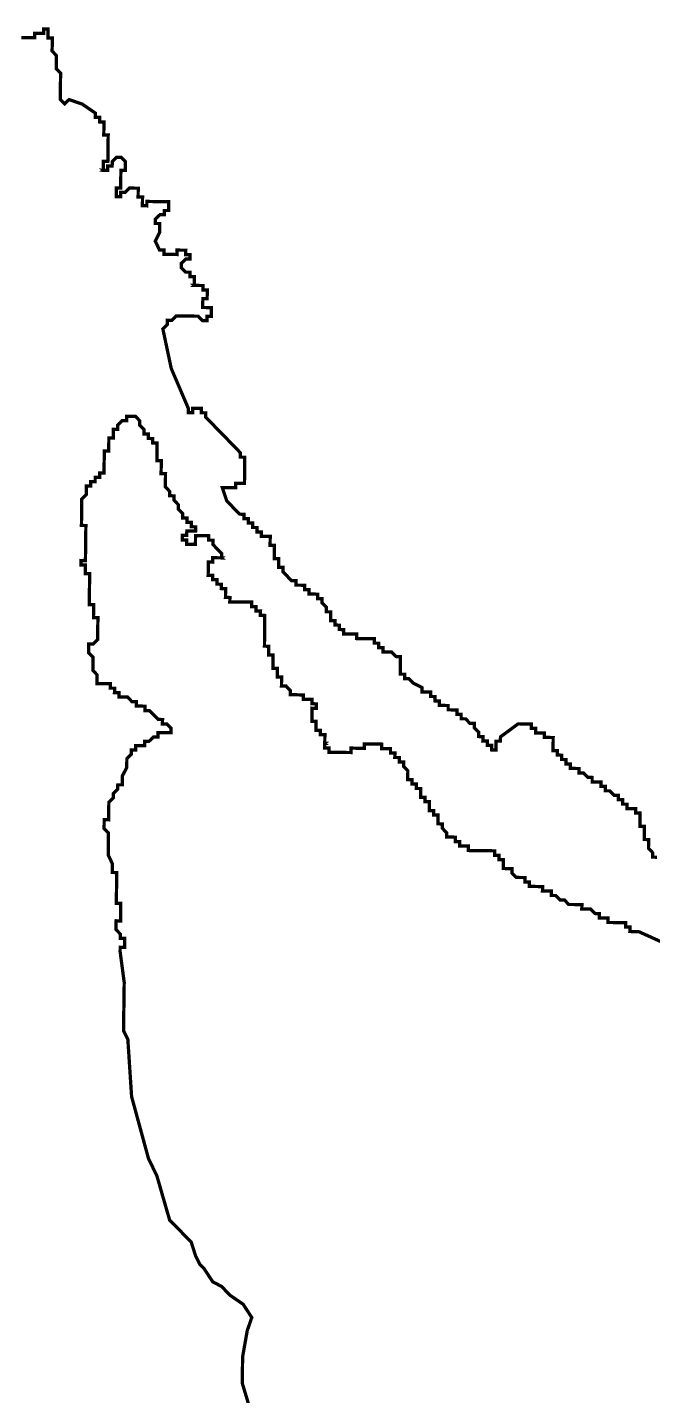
# Model space of a CAD drawing. Header units: metres. Extents: x 257673 to 289848, y 2129691 to 2228029.
# Drawn here: x 262574 to 263140, y 2159916 to 2161155 of the extents above; entities that cross this region are included whole.
import ezdxf

# ---------------------------------------------------------------- set-up
doc = ezdxf.new("R2010")
doc.units = ezdxf.units.M
doc.header["$MEASUREMENT"] = 0
doc.layers.add('HAZARDS LINE', color=1, linetype='Continuous')

msp = doc.modelspace()

# ---------------------------------------------------------------- linework, layer by layer
at = {"layer": 'HAZARDS LINE', "lineweight": 18}
msp.add_lwpolyline([(262569, 2161146.2, 2.98, 2.98, 0), (262573, 2161146.2, 2.98, 2.98, 0), (262577, 2161146.1, 2.98, 2.98, 0), (262581, 2161146.1, 2.98, 2.98, 0), (262581, 2161150.1, 2.98, 2.98, 0), (262585, 2161150, 2.98, 2.98, 0), (262589, 2161150, 2.98, 2.98, 0), (262589, 2161153.9, 2.98, 2.98, 0), (262593, 2161153.9, 2.98, 2.98, 0), (262592.9, 2161149.9, 2.98, 2.98, 0), (262592.9, 2161145.9, 2.98, 2.98, 0), (262596.9, 2161145.9, 2.98, 2.98, 0), (262596.8, 2161141.9, 2.98, 2.98, 0), (262596.8, 2161137.9, 2.98, 2.98, 0), (262596.7, 2161134, 2.98, 2.98, 0), (262600.7, 2161129.9, 2.98, 2.98, 0), (262600.6, 2161126, 2.98, 2.98, 0), (262600.6, 2161122, 2.98, 2.98, 0), (262600.5, 2161118, 2.98, 2.98, 0), (262604.4, 2161114, 2.98, 2.98, 0), (262604.1, 2161090.1, 2.98, 2.98, 0), (262608.1, 2161086.1, 2.98, 2.98, 0), (262612.1, 2161090, 2.98, 2.98, 0), (262624, 2161085.9, 2.98, 2.98, 0), (262635.8, 2161077.8, 2.98, 2.98, 0), (262635.8, 2161073.8, 2.98, 2.98, 0), (262639.7, 2161073.8, 2.98, 2.98, 0), (262639.7, 2161069.8, 2.98, 2.98, 0), (262643.7, 2161069.7, 2.98, 2.98, 0), (262643.5, 2161057.8, 2.98, 2.98, 0), (262647.5, 2161057.8, 2.98, 2.98, 0), (262647.2, 2161033.9, 2.98, 2.98, 0), (262643.2, 2161034, 2.98, 2.98, 0), (262643.1, 2161026, 2.98, 2.98, 0), (262647.1, 2161026, 2.98, 2.98, 0), (262647.1, 2161029.9, 2.98, 2.98, 0), (262651.1, 2161029.9, 2.98, 2.98, 0), (262651.2, 2161033.9, 2.98, 2.98, 0), (262655.2, 2161037.8, 2.98, 2.98, 0), (262659.2, 2161037.7, 2.98, 2.98, 0), (262663.1, 2161033.7, 2.98, 2.98, 0), (262663, 2161025.8, 2.98, 2.98, 0), (262659, 2161025.8, 2.98, 2.98, 0), (262658.8, 2161009.9, 2.98, 2.98, 0), (262654.9, 2161010, 2.98, 2.98, 0), (262654.8, 2161002, 2.98, 2.98, 0), (262658.7, 2161002, 2.98, 2.98, 0), (262658.8, 2161005.9, 2.98, 2.98, 0), (262662.8, 2161005.9, 2.98, 2.98, 0), (262666.8, 2161009.8, 2.98, 2.98, 0), (262674.7, 2161009.7, 2.98, 2.98, 0), (262674.6, 2161001.8, 2.98, 2.98, 0), (262678.6, 2161001.7, 2.98, 2.98, 0), (262678.5, 2160993.8, 2.98, 2.98, 0), (262682.5, 2160993.7, 2.98, 2.98, 0), (262682.5, 2160997.7, 2.98, 2.98, 0), (262702.4, 2160997.4, 2.98, 2.98, 0), (262702.3, 2160989.5, 2.98, 2.98, 0), (262698.3, 2160989.5, 2.98, 2.98, 0), (262698.3, 2160985.6, 2.98, 2.98, 0), (262694.3, 2160985.6, 2.98, 2.98, 0), (262690.3, 2160981.7, 2.98, 2.98, 0), (262690.3, 2160977.7, 2.98, 2.98, 0), (262694.2, 2160977.7, 2.98, 2.98, 0), (262694.1, 2160969.7, 2.98, 2.98, 0), (262690.1, 2160961.8, 2.98, 2.98, 0), (262693.9, 2160953.8, 2.98, 2.98, 0), (262697.9, 2160953.7, 2.98, 2.98, 0), (262697.9, 2160949.8, 2.98, 2.98, 0), (262709.8, 2160949.6, 2.98, 2.98, 0), (262709.8, 2160953.6, 2.98, 2.98, 0), (262717.8, 2160953.5, 2.98, 2.98, 0), (262717.7, 2160949.5, 2.98, 2.98, 0), (262721.7, 2160949.5, 2.98, 2.98, 0), (262721.7, 2160945.5, 2.98, 2.98, 0), (262717.7, 2160945.5, 2.98, 2.98, 0), (262713.7, 2160941.6, 2.98, 2.98, 0), (262713.6, 2160937.6, 2.98, 2.98, 0), (262717.5, 2160933.6, 2.98, 2.98, 0), (262721.5, 2160933.6, 2.98, 2.98, 0), (262721.5, 2160929.6, 2.98, 2.98, 0), (262725.5, 2160929.5, 2.98, 2.98, 0), (262725.4, 2160921.6, 2.98, 2.98, 0), (262733.3, 2160921.5, 2.98, 2.98, 0), (262733.3, 2160917.5, 2.98, 2.98, 0), (262737.2, 2160917.5, 2.98, 2.98, 0), (262737.1, 2160909.5, 2.98, 2.98, 0), (262733.2, 2160909.6, 2.98, 2.98, 0), (262733.1, 2160901.6, 2.98, 2.98, 0), (262741, 2160901.5, 2.98, 2.98, 0), (262740.9, 2160893.6, 2.98, 2.98, 0), (262736.9, 2160893.6, 2.98, 2.98, 0), (262736.9, 2160889.6, 2.98, 2.98, 0), (262732.9, 2160889.7, 2.98, 2.98, 0), (262729, 2160893.7, 2.98, 2.98, 0), (262709.1, 2160894, 2.98, 2.98, 0), (262705.1, 2160890, 2.98, 2.98, 0), (262701.1, 2160890.1, 2.98, 2.98, 0), (262701.1, 2160886.1, 2.98, 2.98, 0), (262697, 2160882.2, 2.98, 2.98, 0), (262704.6, 2160846.3, 2.98, 2.98, 0), (262720, 2160810.3, 2.98, 2.98, 0), (262720, 2160806.3, 2.98, 2.98, 0), (262723.9, 2160806.3, 2.98, 2.98, 0), (262724, 2160810.2, 2.98, 2.98, 0), (262731.9, 2160810.2, 2.98, 2.98, 0), (262731.9, 2160806.2, 2.98, 2.98, 0), (262735.9, 2160806.1, 2.98, 2.98, 0), (262735.8, 2160802.1, 2.98, 2.98, 0), (262739.8, 2160798.1, 2.98, 2.98, 0), (262743.7, 2160794.1, 2.98, 2.98, 0), (262747.6, 2160790.1, 2.98, 2.98, 0), (262755.5, 2160782, 2.98, 2.98, 0), (262759.4, 2160778, 2.98, 2.98, 0), (262763.3, 2160774, 2.98, 2.98, 0), (262767.2, 2160769.9, 2.98, 2.98, 0), (262767.2, 2160766, 2.98, 2.98, 0), (262771.2, 2160765.9, 2.98, 2.98, 0), (262770.9, 2160742.1, 2.98, 2.98, 0), (262762.9, 2160742.2, 2.98, 2.98, 0), (262762.9, 2160738.2, 2.98, 2.98, 0), (262750.9, 2160738.3, 2.98, 2.98, 0), (262754.8, 2160726.4, 2.98, 2.98, 0), (262762.6, 2160718.3, 2.98, 2.98, 0), (262766.6, 2160714.3, 2.98, 2.98, 0), (262770.5, 2160714.2, 2.98, 2.98, 0), (262770.5, 2160710.3, 2.98, 2.98, 0), (262774.5, 2160710.2, 2.98, 2.98, 0), (262774.4, 2160706.2, 2.98, 2.98, 0), (262778.4, 2160706.2, 2.98, 2.98, 0), (262778.3, 2160702.2, 2.98, 2.98, 0), (262782.3, 2160702.2, 2.98, 2.98, 0), (262782.3, 2160698.2, 2.98, 2.98, 0), (262786.2, 2160698.1, 2.98, 2.98, 0), (262786.2, 2160694.1, 2.98, 2.98, 0), (262794.2, 2160694.1, 2.98, 2.98, 0), (262794.1, 2160686.1, 2.98, 2.98, 0), (262798, 2160686.1, 2.98, 2.98, 0), (262797.9, 2160674.1, 2.98, 2.98, 0), (262801.9, 2160674.1, 2.98, 2.98, 0), (262801.8, 2160666.1, 2.98, 2.98, 0), (262805.7, 2160666.1, 2.98, 2.98, 0), (262805.7, 2160662.1, 2.98, 2.98, 0), (262809.6, 2160658.1, 2.98, 2.98, 0), (262813.5, 2160654, 2.98, 2.98, 0), (262817.5, 2160654, 2.98, 2.98, 0), (262817.5, 2160650, 2.98, 2.98, 0), (262825.4, 2160649.9, 2.98, 2.98, 0), (262825.4, 2160645.9, 2.98, 2.98, 0), (262829.4, 2160645.9, 2.98, 2.98, 0), (262829.3, 2160641.9, 2.98, 2.98, 0), (262837.3, 2160641.8, 2.98, 2.98, 0), (262837.2, 2160637.8, 2.98, 2.98, 0), (262841.2, 2160637.8, 2.98, 2.98, 0), (262841.1, 2160633.8, 2.98, 2.98, 0), (262845.1, 2160629.8, 2.98, 2.98, 0), (262845, 2160625.8, 2.98, 2.98, 0), (262849, 2160625.8, 2.98, 2.98, 0), (262848.9, 2160617.8, 2.98, 2.98, 0), (262852.9, 2160617.8, 2.98, 2.98, 0), (262852.8, 2160613.8, 2.98, 2.98, 0), (262856.8, 2160613.7, 2.98, 2.98, 0), (262856.7, 2160609.8, 2.98, 2.98, 0), (262860.7, 2160609.7, 2.98, 2.98, 0), (262860.7, 2160605.7, 2.98, 2.98, 0), (262872.6, 2160605.6, 2.98, 2.98, 0), (262872.6, 2160601.6, 2.98, 2.98, 0), (262888.5, 2160601.4, 2.98, 2.98, 0), (262888.4, 2160597.4, 2.98, 2.98, 0), (262892.4, 2160597.4, 2.98, 2.98, 0), (262892.3, 2160593.4, 2.98, 2.98, 0), (262896.3, 2160593.4, 2.98, 2.98, 0), (262896.3, 2160589.4, 2.98, 2.98, 0), (262904.2, 2160589.3, 2.98, 2.98, 0), (262908.1, 2160585.3, 2.98, 2.98, 0), (262912.1, 2160585.2, 2.98, 2.98, 0), (262911.9, 2160569.3, 2.98, 2.98, 0), (262915.9, 2160569.3, 2.98, 2.98, 0), (262915.9, 2160565.3, 2.98, 2.98, 0), (262919.8, 2160565.2, 2.98, 2.98, 0), (262923.8, 2160561.2, 2.98, 2.98, 0), (262931.7, 2160557.1, 2.98, 2.98, 0), (262931.6, 2160553.2, 2.98, 2.98, 0), (262939.6, 2160553.1, 2.98, 2.98, 0), (262939.5, 2160549.1, 2.98, 2.98, 0), (262943.5, 2160549, 2.98, 2.98, 0), (262943.4, 2160545.1, 2.98, 2.98, 0), (262947.4, 2160545, 2.98, 2.98, 0), (262947.4, 2160541, 2.98, 2.98, 0), (262955.3, 2160540.9, 2.98, 2.98, 0), (262955.3, 2160537, 2.98, 2.98, 0), (262963.2, 2160536.9, 2.98, 2.98, 0), (262963.2, 2160532.9, 2.98, 2.98, 0), (262967.1, 2160532.9, 2.98, 2.98, 0), (262967.1, 2160528.9, 2.98, 2.98, 0), (262971.1, 2160528.8, 2.98, 2.98, 0), (262975, 2160524.8, 2.98, 2.98, 0), (262979, 2160524.8, 2.98, 2.98, 0), (262978.9, 2160520.8, 2.98, 2.98, 0), (262982.9, 2160516.7, 2.98, 2.98, 0), (262982.8, 2160512.8, 2.98, 2.98, 0), (262986.8, 2160512.7, 2.98, 2.98, 0), (262986.7, 2160508.7, 2.98, 2.98, 0), (262990.7, 2160508.7, 2.98, 2.98, 0), (262990.7, 2160504.7, 2.98, 2.98, 0), (262994.6, 2160504.7, 2.98, 2.98, 0), (262994.6, 2160500.7, 2.98, 2.98, 0), (262998.6, 2160500.6, 2.98, 2.98, 0), (262998.7, 2160508.6, 2.98, 2.98, 0), (263002.6, 2160508.6, 2.98, 2.98, 0), (263002.7, 2160512.5, 2.98, 2.98, 0), (263018.7, 2160524.3, 2.98, 2.98, 0), (263030.7, 2160524.1, 2.98, 2.98, 0), (263030.6, 2160520.1, 2.98, 2.98, 0), (263034.6, 2160520.1, 2.98, 2.98, 0), (263034.5, 2160516.1, 2.98, 2.98, 0), (263042.5, 2160516, 2.98, 2.98, 0), (263042.4, 2160512, 2.98, 2.98, 0), (263050.4, 2160511.9, 2.98, 2.98, 0), (263050.3, 2160500, 2.98, 2.98, 0), (263054.2, 2160500, 2.98, 2.98, 0), (263054.2, 2160496, 2.98, 2.98, 0), (263058.2, 2160495.9, 2.98, 2.98, 0), (263058.1, 2160492, 2.98, 2.98, 0), (263062.1, 2160491.9, 2.98, 2.98, 0), (263062, 2160487.9, 2.98, 2.98, 0), (263066, 2160487.9, 2.98, 2.98, 0), (263066, 2160483.9, 2.98, 2.98, 0), (263073.9, 2160483.8, 2.98, 2.98, 0), (263073.9, 2160479.8, 2.98, 2.98, 0), (263077.8, 2160479.8, 2.98, 2.98, 0), (263081.8, 2160475.8, 2.98, 2.98, 0), (263085.7, 2160475.7, 2.98, 2.98, 0), (263085.7, 2160471.7, 2.98, 2.98, 0), (263093.7, 2160471.6, 2.98, 2.98, 0), (263093.6, 2160467.7, 2.98, 2.98, 0), (263097.6, 2160467.6, 2.98, 2.98, 0), (263097.5, 2160463.6, 2.98, 2.98, 0), (263101.5, 2160463.6, 2.98, 2.98, 0), (263105.4, 2160459.6, 2.98, 2.98, 0), (263109.4, 2160459.5, 2.98, 2.98, 0), (263109.4, 2160455.5, 2.98, 2.98, 0), (263113.3, 2160455.5, 2.98, 2.98, 0), (263113.3, 2160451.5, 2.98, 2.98, 0), (263117.3, 2160451.5, 2.98, 2.98, 0), (263117.2, 2160447.5, 2.98, 2.98, 0), (263125.2, 2160447.4, 2.98, 2.98, 0), (263125.1, 2160443.4, 2.98, 2.98, 0), (263129.1, 2160443.4, 2.98, 2.98, 0), (263128.9, 2160431.4, 2.98, 2.98, 0), (263132.9, 2160431.4, 2.98, 2.98, 0), (263132.8, 2160419.5, 2.98, 2.98, 0), (263136.8, 2160419.4, 2.98, 2.98, 0), (263136.7, 2160411.5, 2.98, 2.98, 0), (263140.6, 2160407.4, 2.98, 2.98, 0), (263140.5, 2160403.5, 2.98, 2.98, 0), (263144.5, 2160403.4, 2.98, 2.98, 0)], format="xyseb", dxfattribs=at)
at = {"layer": 'HAZARDS LINE', "lineweight": 18, "const_width": 2.98}
for points in [[(262639.1, 2161026.1), (262643.1, 2161026)], [(262721.4, 2160921.6), (262725.4, 2160921.6)], [(262754.1, 2160674.7), (262750.2, 2160674.7)], [(262847.5, 2160506.5), (262843.6, 2160506.5)]]:
    msp.add_lwpolyline(points, close=True, dxfattribs=at)
msp.add_lwpolyline([(262788, 2159862.9), (262768.9, 2159926.8), (262769.2, 2159950.6), (262773.4, 2159974.4), (262777.5, 2159986.3), (262769.7, 2159998.3), (262757.9, 2160006.4), (262750.1, 2160014.5), (262742.2, 2160018.6), (262734.3, 2160030.6), (262730.4, 2160034.6), (262726.5, 2160042.6), (262722.7, 2160054.6), (262714.9, 2160062.6), (262703.1, 2160074.7), (262691.6, 2160114.6), (262683.9, 2160130.6), (262668.7, 2160186.5), (262665.3, 2160238.3), (262661.4, 2160246.3), (262662, 2160290), (262658.3, 2160317.9), (262658.4, 2160321.9), (262662.4, 2160321.8), (262662.4, 2160329.8), (262658.5, 2160329.8), (262658.5, 2160333.8), (262654.6, 2160337.8), (262654.7, 2160345.8), (262658.7, 2160345.7), (262658.9, 2160361.6), (262654.9, 2160361.7), (262655.2, 2160389.5), (262651.2, 2160389.6), (262651.3, 2160397.5), (262647.5, 2160405.5), (262647.7, 2160425.4), (262643.8, 2160429.4), (262643.9, 2160437.4), (262647.9, 2160437.3), (262648.1, 2160453.2), (262652.1, 2160457.2), (262652.1, 2160461.1), (262656.1, 2160465.1), (262656.2, 2160469), (262660.2, 2160469), (262660.3, 2160476.9), (262664.3, 2160484.8), (262664.4, 2160492.8), (262668.5, 2160496.7), (262668.5, 2160500.7), (262672.5, 2160500.7), (262672.5, 2160504.6), (262680.5, 2160504.5), (262680.5, 2160508.5), (262684.5, 2160508.5), (262688.5, 2160512.4), (262692.5, 2160512.3), (262692.6, 2160516.3), (262704.5, 2160516.2), (262704.5, 2160520.2), (262700.6, 2160524.2), (262696.6, 2160524.2), (262696.7, 2160528.2), (262692.7, 2160528.3), (262684.9, 2160536.3), (262680.9, 2160536.3), (262680.9, 2160540.3), (262673, 2160540.4), (262673, 2160544.4), (262669, 2160544.4), (262665.1, 2160548.5), (262657.2, 2160548.6), (262657.2, 2160552.5), (262653.2, 2160552.6), (262653.3, 2160556.6), (262649.3, 2160556.6), (262649.4, 2160560.6), (262637.4, 2160560.7), (262637.5, 2160568.7), (262633.6, 2160572.7), (262633.8, 2160584.7), (262629.8, 2160588.7), (262629.9, 2160596.6), (262633.9, 2160596.6), (262637.9, 2160600.5), (262638.2, 2160620.4), (262634.2, 2160620.4), (262634.3, 2160632.4), (262630.4, 2160632.4), (262630.7, 2160660.3), (262626.7, 2160660.3), (262626.8, 2160668.3), (262622.8, 2160668.3), (262622.9, 2160672.3), (262626.9, 2160672.2), (262627.3, 2160704), (262623.3, 2160704.1), (262623.6, 2160728), (262627.6, 2160731.9), (262627.7, 2160739.8), (262631.7, 2160739.8), (262631.7, 2160743.8), (262635.7, 2160743.7), (262635.7, 2160747.7), (262639.7, 2160747.6), (262639.8, 2160751.6), (262643.7, 2160751.6), (262644, 2160771.5), (262648, 2160771.4), (262648.1, 2160783.3), (262652.1, 2160783.3), (262652.2, 2160791.2), (262656.2, 2160791.2), (262656.2, 2160795.2), (262660.2, 2160799.1), (262664.2, 2160799), (262664.3, 2160803), (262672.2, 2160802.9), (262676.1, 2160798.9), (262676.1, 2160794.9), (262680, 2160790.9), (262680, 2160786.9), (262683.9, 2160786.9), (262683.9, 2160782.9), (262687.9, 2160782.8), (262687.8, 2160778.9), (262691.8, 2160778.8), (262691.6, 2160762.9), (262695.6, 2160762.9), (262695.4, 2160750.9), (262699.4, 2160750.9), (262699.3, 2160739), (262703.2, 2160734.9), (262703.1, 2160731), (262707.1, 2160730.9), (262707.1, 2160726.9), (262711, 2160722.9), (262710.9, 2160718.9), (262714.9, 2160714.9), (262714.8, 2160710.9), (262718.8, 2160710.9), (262718.8, 2160706.9), (262722.7, 2160706.9), (262722.7, 2160702.9), (262726.7, 2160702.8), (262726.6, 2160698.9), (262718.7, 2160699), (262718.6, 2160695), (262714.6, 2160695), (262714.6, 2160691), (262718.6, 2160691), (262718.5, 2160687), (262726.5, 2160686.9), (262726.6, 2160694.9), (262738.5, 2160694.7), (262738.4, 2160690.8), (262742.4, 2160690.7), (262742.4, 2160686.7), (262746.3, 2160682.7), (262750.2, 2160678.7), (262750.2, 2160674.7), (262742.2, 2160674.8), (262742.2, 2160670.8), (262738.2, 2160670.9), (262738, 2160658.9), (262742, 2160658.9), (262742, 2160654.9), (262746, 2160654.9), (262745.9, 2160650.9), (262749.9, 2160650.8), (262749.8, 2160646.9), (262753.8, 2160646.8), (262753.7, 2160638.9), (262757.7, 2160638.8), (262757.6, 2160634.8), (262777.5, 2160634.6), (262777.5, 2160630.6), (262781.4, 2160630.6), (262781.4, 2160626.6), (262785.4, 2160626.5), (262785.3, 2160622.6), (262789.3, 2160622.5), (262789, 2160594.7), (262792.9, 2160594.6), (262792.8, 2160586.7), (262796.8, 2160586.6), (262796.7, 2160574.7), (262800.6, 2160574.7), (262800.5, 2160566.7), (262804.5, 2160566.7), (262804.4, 2160558.7), (262808.4, 2160558.7), (262812.3, 2160554.6), (262812.3, 2160550.7), (262824.2, 2160550.5), (262824.2, 2160546.5), (262832.1, 2160546.4), (262832.1, 2160542.5), (262836, 2160542.4), (262836, 2160538.4), (262832, 2160538.5), (262831.9, 2160526.5), (262835.8, 2160526.5), (262835.7, 2160518.5), (262839.7, 2160518.5), (262839.7, 2160514.5), (262843.7, 2160514.5), (262843.6, 2160506.5), (262843.5, 2160502.5), (262847.5, 2160502.5), (262847.4, 2160498.5), (262867.3, 2160498.3), (262867.4, 2160502.3), (262879.3, 2160502.1), (262879.3, 2160506.1), (262895.2, 2160505.9), (262895.2, 2160501.9), (262903.1, 2160501.8), (262903.1, 2160497.8), (262907.1, 2160497.8), (262907, 2160493.8), (262911, 2160493.8), (262911, 2160489.8), (262914.9, 2160489.7), (262914.9, 2160485.8), (262918.8, 2160481.7), (262918.7, 2160473.8), (262922.7, 2160473.7), (262922.6, 2160469.8), (262926.6, 2160469.7), (262926.6, 2160465.7), (262930.5, 2160465.7), (262930.4, 2160457.7), (262934.4, 2160457.7), (262934.4, 2160453.7), (262938.3, 2160453.7), (262938.2, 2160445.7), (262942.2, 2160445.7), (262942.2, 2160441.7), (262946.2, 2160441.6), (262946.1, 2160433.7), (262950, 2160433.6), (262950, 2160429.7), (262953.9, 2160425.6), (262953.9, 2160421.7), (262961.8, 2160421.6), (262961.8, 2160417.6), (262965.7, 2160417.5), (262965.7, 2160413.6), (262973.6, 2160413.5), (262973.6, 2160409.5), (262997.4, 2160409.2), (262997.4, 2160405.2), (263001.4, 2160405.2), (263001.3, 2160401.2), (263005.3, 2160401.1), (263005.2, 2160393.2), (263013.2, 2160393.1), (263013.1, 2160389.1), (263017, 2160385.1), (263025, 2160385), (263024.9, 2160381), (263028.9, 2160381), (263028.9, 2160377), (263040.8, 2160376.8), (263040.7, 2160372.9), (263048.7, 2160372.8), (263048.7, 2160368.8), (263052.6, 2160368.7), (263056.6, 2160364.7), (263060.5, 2160364.7), (263064.5, 2160360.6), (263076.4, 2160360.5), (263076.3, 2160356.5), (263084.3, 2160356.4), (263088.2, 2160352.4), (263092.2, 2160352.3), (263092.1, 2160348.4), (263100.1, 2160348.3), (263100, 2160344.3), (263116, 2160344.1), (263115.9, 2160340.1), (263119.9, 2160340.1), (263119.8, 2160336.1), (263127.8, 2160336), (263191.1, 2160307.4)], dxfattribs=at)

doc.saveas('drawing.dxf')
